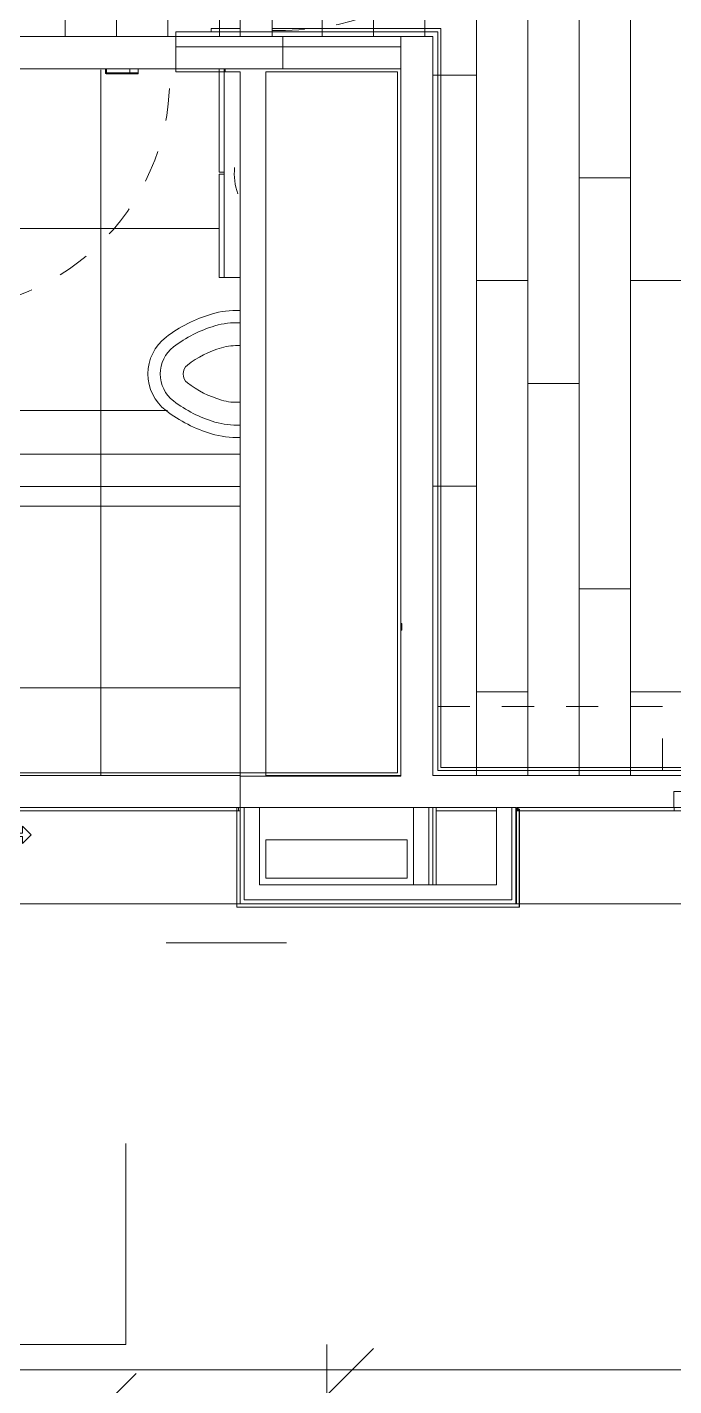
# Model space of a CAD drawing. Header units: metres. Extents: x 3856 to 4207, y -1118 to -691.
# Drawn here: x 3969.694 to 3971.707, y -982.627 to -978.398 of the extents above; entities that cross this region are included whole.
import ezdxf

# ---------------------------------------------------------------- set-up
doc = ezdxf.new("R2010")
doc.units = ezdxf.units.M
doc.linetypes.add('Dash', pattern=[0.00635, 0.003175, -0.003175])
doc.linetypes.add('Derribado', pattern=[0.0048, 0.0032, -0.0016])
for name, color, linetype, lineweight in [('Casework', 7, 'Continuous', 9), ('Ceilings', 7, 'Continuous', 9), ('Common Edges', 7, 'Continuous', 9), ('Detail Items', 7, 'Continuous', 9), ('Doors', 7, 'Continuous', 9), ('Floors', 7, 'Continuous', 9), ('Frame_Mullion', 7, 'Continuous', 9), ('Linea de proyección', 7, 'Derribado', 9), ('Plumbing Fixtures', 7, 'Continuous', 9), ('Surface Pattern', 7, 'Continuous', 9), ('Walls', 7, 'Continuous', 9)]:
    doc.layers.add(name, color=color, linetype=linetype, lineweight=lineweight)
doc.layers.add('Cour_Roja_Punteada_1', color=1, linetype='Dash', lineweight=9, true_color=0xff0000)
doc.layers.add('ROA-E00-URB-A101-MASTER_PLAN cambio estaciomientos_dwg', color=7, linetype='Continuous', lineweight=9, true_color=0x767676)
pattern_1 = [(45, (0, 0), (-1.76776695, 0), [0.9375, -3.75]), (45, (1.25, 1.25), (-1.76776695, 0), [0.9375, -3.75]), (45, (2.5, -0.375), (-1.76776695, 0), [0.3125, -2.5]), (90, (2.5, 0.625), (-0.625, 0.625), [0.625, -2.5]), (315, (2.5, 1.25), (0, 3.5355339), [0.625, -3.75]), (0, (1.25, 1.25), (2.5, 2.5), [0.375, -1.25]), (0, (-1.875, 2.5), (2.5, 2.5), [0.375, -2.5])]

# ---------------------------------------------------------------- blocks, each defined once
blk = doc.blocks.new('EDIFICIO TIPO A_rvt-2-IMPLANTACIÓN - KIT COMERCIAL')
at = {"layer": 'Surface Pattern', "true_color": 0xdcf1d6}
h = blk.add_hatch(dxfattribs=at)
h.set_pattern_fill('FP_8', color=254, style=0, pattern_type=2)
h.set_pattern_definition(pattern_1)
h.paths.add_polyline_path([(3965.2814, -994.1273), (3965.3568, -994.1273), (3965.3568, -993.5273), (3965.2068, -993.5273), (3965.2068, -991.1273), (3965.3568, -991.1273), (3965.3568, -984.1273), (3973.5576, -984.1273), (3973.5576, -983.9773), (3974.3068, -983.9773), (3974.3068, -982.6773), (3974.4068, -982.6773), (3974.4068, -983.9773), (3975.1576, -983.9773), (3975.1576, -984.1273), (3983.3568, -984.1273), (3983.3568, -991.1273), (3983.5068, -991.1273), (3983.5068, -993.5273), (3983.3568, -993.5273), (3983.3568, -994.0273), (3985.3068, -994.0273), (3985.3068, -982.5773), (3963.3068, -982.5773), (3963.3068, -994.1273)])
at = {"layer": 'Floors'}
blk.add_line((3974.3068, -982.5773), (3963.3068, -982.5773), dxfattribs=at)
blk = doc.blocks.new('Toilet-Pressure_Lite_1_0-Kohler-Highline-3519-TR - SANITARIO ACUACER PLUS REDONDO BLANCO REF_ 320381001 CORONA O SIMILAR-V177-IMPLANTACIÓN - KIT COMERCIAL')
at = {"layer": 'Plumbing Fixtures', "color": 254, "true_color": 0xd4d4d4}
for centre, radius, start, end in [((0.0777, -0.5107), 0.2754, 177.7692, 196.5247), ((0.0777, -0.5107), 0.2373, 177.411, 196.5247), ((0.0777, -0.5107), 0.1661, 176.3005, 196.5247), ((-0.0777, -0.5107), 0.1661, 343.4753, 3.6995), ((-0.0777, -0.5107), 0.2373, 343.4753, 2.589), ((-0.0777, -0.5107), 0.2754, 343.4753, 2.2308), ((0.232, -0.4649), 0.4363, 196.5247, 217.4753), ((0.232, -0.4649), 0.3982, 196.5247, 217.4753), ((0.232, -0.4649), 0.327, 196.5247, 217.4753), ((-0.232, -0.4649), 0.327, 322.5247, 343.4753), ((-0.232, -0.4649), 0.3982, 322.5247, 343.4753), ((-0.232, -0.4649), 0.4363, 322.5247, 343.4753), ((0, -0.6428), 0.0347, 217.4753, 322.5247), ((0, -0.6428), 0.1059, 217.4753, 322.5247), ((0, -0.6428), 0.144, 217.4753, 322.5247)]:
    blk.add_arc(centre, radius, start, end, dxfattribs=at)
blk = doc.blocks.new('COUR-PUERTA-SIMPLE - P-04 90 cm x 2_10 cm-V186-IMPLANTACIÓN - KIT COMERCIAL')
at = {"layer": 'Detail Items'}
for p, q in [((0.39, -0.9), (0.39, -0.05)), ((0.39, -0.05), (0.39, -0.9)), ((0.43, -0.05), (0.43, -0.9)), ((0.43, -0.9), (0.43, -0.05)), ((0.43, -0.9), (0.39, -0.9)), ((0.39, -0.9), (0.43, -0.9))]:
    blk.add_line(p, q, dxfattribs=at)
at = {"layer": 'Doors'}
for p, q in [((-0.3327, -0.05), (-0.3327, -0.0622)), ((-0.3327, -0.0622), (-0.3327, -0.0654)), ((-0.32, -0.0622), (-0.3327, -0.0622)), ((-0.3327, -0.0622), (-0.3073, -0.0622)), ((-0.3327, -0.0622), (-0.3073, -0.0622)), ((-0.3327, -0.0654), (-0.32, -0.0654)), ((-0.32, -0.0622), (-0.2342, -0.0622)), ((-0.2342, -0.0622), (-0.32, -0.0622)), ((-0.32, -0.0654), (-0.32, -0.0622)), ((-0.32, -0.0622), (-0.32, -0.0654)), ((-0.32, -0.0654), (-0.2342, -0.0654)), ((-0.2342, -0.0654), (-0.32, -0.0654)), ((-0.3073, -0.0622), (-0.3073, -0.05)), ((-0.2342, -0.0622), (-0.2342, -0.05)), ((-0.2342, -0.05), (-0.2342, -0.0622)), ((-0.2311, -0.05), (-0.2311, -0.0623)), ((-0.2311, -0.0623), (-0.2311, -0.05))]:
    blk.add_line(p, q, dxfattribs=at)
at = {"layer": 'Doors', "flags": 128}
for points in [[(-0.2342, -0.0654), (-0.2335, -0.0653), (-0.2329, -0.0651), (-0.2323, -0.0647), (-0.2318, -0.0642), (-0.2314, -0.0636), (-0.2312, -0.063), (-0.2311, -0.0623)], [(-0.2311, -0.0623), (-0.2312, -0.063), (-0.2314, -0.0636), (-0.2318, -0.0642), (-0.2323, -0.0647), (-0.2329, -0.0651), (-0.2335, -0.0653), (-0.2342, -0.0654)]]:
    blk.add_lwpolyline(points, dxfattribs=at)
at = {"layer": 'Linea de proyección'}
blk.add_arc((0.39, -0.0791), 0.8209, 177.9834, 270, dxfattribs=at)
blk = doc.blocks.new('COUR-PUERTA-SIMPLE - P-05 _ 80 cm x 210 cm-V189-IMPLANTACIÓN - KIT COMERCIAL')
at = {"layer": 'Detail Items'}
for p, q in [((0.38, 0.8), (0.34, 0.8)), ((0.34, 0.8), (0.34, 0.05)), ((0.34, 0.8), (0.38, 0.8)), ((0.34, 0.05), (0.34, 0.8)), ((0.38, 0.05), (0.38, 0.8)), ((0.38, 0.8), (0.38, 0.05))]:
    blk.add_line(p, q, dxfattribs=at)
at = {"layer": 'Doors'}
for p, q in [((-0.2827, 0.0654), (-0.2827, 0.0622)), ((-0.27, 0.0654), (-0.2827, 0.0654)), ((-0.2827, 0.0622), (-0.27, 0.0622)), ((-0.2827, 0.0622), (-0.2827, 0.05)), ((-0.2573, 0.0622), (-0.2827, 0.0622)), ((-0.2573, 0.0622), (-0.2827, 0.0622)), ((-0.27, 0.0654), (-0.1842, 0.0654)), ((-0.1842, 0.0654), (-0.27, 0.0654)), ((-0.27, 0.0654), (-0.27, 0.0622)), ((-0.27, 0.0622), (-0.27, 0.0654)), ((-0.27, 0.0622), (-0.1842, 0.0622)), ((-0.1842, 0.0622), (-0.27, 0.0622)), ((-0.2573, 0.05), (-0.2573, 0.0622)), ((-0.1842, 0.0622), (-0.1842, 0.05)), ((-0.1842, 0.05), (-0.1842, 0.0622)), ((-0.1811, 0.05), (-0.1811, 0.0623)), ((-0.1811, 0.0623), (-0.1811, 0.05)), ((0.4, 0.05), (0.4, -0.05))]:
    blk.add_line(p, q, dxfattribs=at)
at = {"layer": 'Doors', "flags": 128}
for points in [[(-0.1842, 0.0654), (-0.1835, 0.0653), (-0.1829, 0.0651), (-0.1823, 0.0647), (-0.1818, 0.0642), (-0.1814, 0.0636), (-0.1812, 0.063), (-0.1811, 0.0623)], [(-0.1811, 0.0623), (-0.1812, 0.063), (-0.1814, 0.0636), (-0.1818, 0.0642), (-0.1823, 0.0647), (-0.1829, 0.0651), (-0.1835, 0.0653), (-0.1842, 0.0654)]]:
    blk.add_lwpolyline(points, dxfattribs=at)
at = {"layer": 'Linea de proyección'}
blk.add_arc((0.34, 0.0789), 0.7211, 90, 182.2872, dxfattribs=at)
blk = doc.blocks.new('Puerta Ventana 2 cuerpos - Puerta Ventana 180 x 210cm-V194-IMPLANTACIÓN - KIT COMERCIAL')
at = {"layer": 'Detail Items'}
for p, q in [((-0.5625, -0.1925), (-0.3419, -0.1925)), ((-0.5625, -0.2075), (-0.5625, -0.1925)), ((-0.3419, -0.2075), (-0.5625, -0.2075)), ((-0.3419, -0.1705), (-0.3419, -0.1925)), ((-0.3124, -0.2), (-0.3419, -0.1705)), ((-0.3124, -0.2), (-0.3419, -0.2295)), ((-0.3419, -0.2295), (-0.3419, -0.2075))]:
    blk.add_line(p, q, dxfattribs=at)
at = {"layer": 'Doors'}
for p, q in [((-0.9, 0.05), (0.9, 0.05)), ((-0.7127, 0.0514), (-0.7127, 0)), ((-0.6944, 0), (-0.6944, 0.0514)), ((-0.025, 0.05), (0.9, 0.05)), ((-0.025, 0), (-0.025, 0.05)), ((0.9, 0.05), (0.9, 0)), ((-0.9, 0), (0.025, 0)), ((-0.9, -0.05), (-0.9, 0)), ((0.9, 0), (-0.025, 0)), ((0.025, 0), (0.025, -0.05)), ((-0.9, -0.05), (0.9, -0.05)), ((0.025, -0.05), (-0.9, -0.05)), ((-0.7127, -0.05), (-0.7127, -0.1008)), ((-0.6944, -0.1008), (-0.6944, -0.05))]:
    blk.add_line(p, q, dxfattribs=at)
for centre, start, end in [((-0.7035, 0.0555), 0, 180), ((-0.7035, 0.0555), 0, 180), ((-0.7035, 0.0555), 180, 360), ((-0.7035, 0.0555), 180, 0), ((-0.7035, -0.1049), 0, 180), ((-0.7035, -0.1049), 0, 180), ((-0.7035, -0.1049), 180, 360), ((-0.7035, -0.1049), 180, 0)]:
    blk.add_arc(centre, 0.01, start, end, dxfattribs=at)
for points in [[(-0.7127, 0.0514), (-0.7126, 0.0513), (-0.7125, 0.051), (-0.7123, 0.0507), (-0.7122, 0.0504), (-0.7121, 0.0503), (-0.712, 0.0501), (-0.7118, 0.0498), (-0.7115, 0.0494), (-0.7111, 0.0489), (-0.7106, 0.0484), (-0.7101, 0.0479), (-0.7096, 0.0475), (-0.709, 0.0471), (-0.7083, 0.0467), (-0.7076, 0.0463), (-0.7069, 0.046), (-0.7061, 0.0458), (-0.705, 0.0455), (-0.7038, 0.0454), (-0.7027, 0.0455), (-0.7015, 0.0456), (-0.7004, 0.0459), (-0.6994, 0.0463), (-0.6988, 0.0466), (-0.6984, 0.0469), (-0.698, 0.0471), (-0.6975, 0.0475), (-0.6969, 0.0479), (-0.6965, 0.0484), (-0.696, 0.0489), (-0.6956, 0.0494), (-0.6953, 0.0498), (-0.6951, 0.0501), (-0.695, 0.0503), (-0.6949, 0.0504), (-0.6948, 0.0507), (-0.6946, 0.051), (-0.6945, 0.0513), (-0.6944, 0.0514)], [(-0.6944, 0.0514), (-0.6945, 0.0513), (-0.6946, 0.051), (-0.6948, 0.0507), (-0.6949, 0.0504), (-0.695, 0.0503), (-0.6951, 0.0501), (-0.6953, 0.0498), (-0.6956, 0.0494), (-0.696, 0.0489), (-0.6965, 0.0484), (-0.6969, 0.0479), (-0.6975, 0.0475), (-0.6981, 0.0471), (-0.6987, 0.0467), (-0.6994, 0.0463), (-0.7002, 0.046), (-0.701, 0.0458), (-0.7021, 0.0455), (-0.7032, 0.0454), (-0.7044, 0.0455), (-0.7056, 0.0456), (-0.7066, 0.0459), (-0.7076, 0.0463), (-0.7082, 0.0466), (-0.7087, 0.0469), (-0.7091, 0.0471), (-0.7096, 0.0475), (-0.7101, 0.0479), (-0.7106, 0.0484), (-0.7111, 0.0489), (-0.7115, 0.0494), (-0.7118, 0.0498), (-0.712, 0.0501), (-0.7121, 0.0503), (-0.7122, 0.0504), (-0.7123, 0.0507), (-0.7125, 0.051), (-0.7126, 0.0513), (-0.7127, 0.0514)], [(-0.6944, -0.1008), (-0.6945, -0.1007), (-0.6946, -0.1005), (-0.6948, -0.1001), (-0.6949, -0.0999), (-0.695, -0.0997), (-0.6951, -0.0995), (-0.6953, -0.0992), (-0.6956, -0.0988), (-0.696, -0.0983), (-0.6965, -0.0979), (-0.6969, -0.0974), (-0.6975, -0.097), (-0.6981, -0.0965), (-0.6987, -0.0962), (-0.6994, -0.0958), (-0.7002, -0.0955), (-0.701, -0.0952), (-0.7021, -0.095), (-0.7032, -0.0949), (-0.7044, -0.095), (-0.7056, -0.0951), (-0.7066, -0.0954), (-0.7076, -0.0958), (-0.7082, -0.0961), (-0.7087, -0.0963), (-0.7091, -0.0966), (-0.7096, -0.097), (-0.7101, -0.0974), (-0.7106, -0.0979), (-0.7111, -0.0983), (-0.7115, -0.0988), (-0.7118, -0.0992), (-0.712, -0.0995), (-0.7121, -0.0997), (-0.7122, -0.0999), (-0.7123, -0.1001), (-0.7125, -0.1005), (-0.7126, -0.1007), (-0.7127, -0.1008)], [(-0.7127, -0.1008), (-0.7126, -0.1007), (-0.7125, -0.1005), (-0.7123, -0.1001), (-0.7122, -0.0999), (-0.7121, -0.0997), (-0.712, -0.0995), (-0.7118, -0.0992), (-0.7115, -0.0988), (-0.7111, -0.0983), (-0.7106, -0.0979), (-0.7101, -0.0974), (-0.7096, -0.097), (-0.709, -0.0965), (-0.7083, -0.0962), (-0.7076, -0.0958), (-0.7069, -0.0955), (-0.7061, -0.0952), (-0.705, -0.095), (-0.7038, -0.0949), (-0.7027, -0.095), (-0.7015, -0.0951), (-0.7004, -0.0954), (-0.6994, -0.0958), (-0.6988, -0.0961), (-0.6984, -0.0963), (-0.698, -0.0966), (-0.6975, -0.097), (-0.6969, -0.0974), (-0.6965, -0.0979), (-0.696, -0.0983), (-0.6956, -0.0988), (-0.6953, -0.0992), (-0.6951, -0.0995), (-0.695, -0.0997), (-0.6949, -0.0999), (-0.6948, -0.1001), (-0.6946, -0.1005), (-0.6945, -0.1007), (-0.6944, -0.1008)]]:
    blk.add_open_spline(points, degree=3, knots=[0, 0, 0, 0, 0.055556, 0.083333, 0.097222, 0.111111, 0.125, 0.138889, 0.166667, 0.194444, 0.222222, 0.25, 0.277778, 0.305556, 0.333333, 0.361111, 0.388889, 0.416667, 0.444444, 0.5, 0.527778, 0.555556, 0.611111, 0.638889, 0.666667, 0.680556, 0.694444, 0.722222, 0.75, 0.777778, 0.805556, 0.833333, 0.861111, 0.875, 0.888889, 0.902778, 0.916667, 0.944444, 1, 1, 1, 1], dxfattribs=at)
blk = doc.blocks.new('Lavm_Vessel_ManantialDuo_34_5x34_5x13_5_Corona - Lavm_Vessel_ManantialDuo_34_5x34_5x13_5_Corona-10601154-IMPLANTACIÓN - KIT COMERCIAL')
at = {"layer": 'Detail Items', "color": 253, "true_color": 0xaaaaaa}
blk.add_arc((0, 0), 0.193, 84.6951, 109.3391, dxfattribs=at)
blk = doc.blocks.new('PM4045551-Ducha-monocontrol-Palma-Pro - Ducha monocontrol Palma Pro-10363258-IMPLANTACIÓN - KIT COMERCIAL')
at = {"layer": 'Plumbing Fixtures', "color": 253, "true_color": 0xaaaaaa}
for p, q in [((0.1147, 0.0086), (0.1147, 0.0055)), ((0.1147, 0.0086), (0.125, 0.0086)), ((0.125, 0.0055), (0.1147, 0.0055)), ((0.125, 0.0086), (0.1353, 0.0086)), ((0.1353, 0.0055), (0.125, 0.0055)), ((0.1353, 0.0055), (0.1353, 0.0086))]:
    blk.add_line(p, q, dxfattribs=at)
at = {"layer": 'Plumbing Fixtures', "color": 253, "true_color": 0xaaaaaa, "flags": 128}
for points in [[(0.1139, 0.0051), (0.1139, 0.0051), (0.1139, 0.0051), (0.1139, 0.0052), (0.114, 0.0052), (0.114, 0.0052), (0.114, 0.0052), (0.1141, 0.0053), (0.1141, 0.0053), (0.1141, 0.0053), (0.1142, 0.0053), (0.1142, 0.0054), (0.1142, 0.0054), (0.1143, 0.0054), (0.1143, 0.0054), (0.1143, 0.0054), (0.1144, 0.0054), (0.1144, 0.0055), (0.1144, 0.0055), (0.1145, 0.0055), (0.1145, 0.0055), (0.1146, 0.0055), (0.1146, 0.0055), (0.1146, 0.0055), (0.1147, 0.0055)], [(0.1147, 0.0055), (0.1147, 0.0055), (0.1148, 0.0055), (0.1148, 0.0055), (0.1149, 0.0055), (0.115, 0.0055), (0.1151, 0.0055), (0.1152, 0.0055), (0.1154, 0.0055), (0.1155, 0.0055), (0.1157, 0.0055), (0.1159, 0.0055), (0.1161, 0.0055), (0.1163, 0.0055), (0.1165, 0.0055), (0.1167, 0.0055), (0.117, 0.0055), (0.1173, 0.0055), (0.1175, 0.0055), (0.1178, 0.0055), (0.1181, 0.0055), (0.1184, 0.0055), (0.1188, 0.0055), (0.1191, 0.0055), (0.1194, 0.0055), (0.1198, 0.0055), (0.1201, 0.0055), (0.1205, 0.0055), (0.1209, 0.0055), (0.1213, 0.0055), (0.1217, 0.0055), (0.122, 0.0055), (0.1224, 0.0055), (0.1228, 0.0055), (0.1232, 0.0055), (0.1237, 0.0055), (0.1241, 0.0055), (0.1245, 0.0055), (0.1249, 0.0055), (0.125, 0.0055)], [(0.125, 0.0055), (0.1246, 0.0055), (0.1242, 0.0055), (0.1238, 0.0055), (0.1234, 0.0055), (0.123, 0.0055), (0.1226, 0.0055), (0.1222, 0.0055), (0.1218, 0.0055), (0.1214, 0.0055), (0.121, 0.0055), (0.1206, 0.0055), (0.1202, 0.0055), (0.1199, 0.0055), (0.1195, 0.0055), (0.1192, 0.0055), (0.1188, 0.0055), (0.1185, 0.0055), (0.1182, 0.0055), (0.1179, 0.0055), (0.1176, 0.0055), (0.1173, 0.0055), (0.1171, 0.0055), (0.1168, 0.0055), (0.1166, 0.0055), (0.1163, 0.0055), (0.1161, 0.0055), (0.1159, 0.0055), (0.1157, 0.0055), (0.1156, 0.0055), (0.1154, 0.0055), (0.1153, 0.0055), (0.1151, 0.0055), (0.115, 0.0055), (0.1149, 0.0055), (0.1148, 0.0055), (0.1148, 0.0055), (0.1147, 0.0055), (0.1147, 0.0055)], [(0.1353, 0.0055), (0.1353, 0.0055), (0.1352, 0.0055), (0.1352, 0.0055), (0.1351, 0.0055), (0.135, 0.0055), (0.1349, 0.0055), (0.1348, 0.0055), (0.1346, 0.0055), (0.1345, 0.0055), (0.1343, 0.0055), (0.1341, 0.0055), (0.1339, 0.0055), (0.1337, 0.0055), (0.1335, 0.0055), (0.1333, 0.0055), (0.133, 0.0055), (0.1327, 0.0055), (0.1325, 0.0055), (0.1322, 0.0055), (0.1319, 0.0055), (0.1316, 0.0055), (0.1312, 0.0055), (0.1309, 0.0055), (0.1306, 0.0055), (0.1302, 0.0055), (0.1299, 0.0055), (0.1295, 0.0055), (0.1291, 0.0055), (0.1287, 0.0055), (0.1283, 0.0055), (0.128, 0.0055), (0.1276, 0.0055), (0.1272, 0.0055), (0.1268, 0.0055), (0.1263, 0.0055), (0.1259, 0.0055), (0.1255, 0.0055), (0.1251, 0.0055), (0.125, 0.0055)], [(0.125, 0.0055), (0.1254, 0.0055), (0.1258, 0.0055), (0.1262, 0.0055), (0.1266, 0.0055), (0.127, 0.0055), (0.1274, 0.0055), (0.1278, 0.0055), (0.1282, 0.0055), (0.1286, 0.0055), (0.129, 0.0055), (0.1294, 0.0055), (0.1298, 0.0055), (0.1301, 0.0055), (0.1305, 0.0055), (0.1308, 0.0055), (0.1312, 0.0055), (0.1315, 0.0055), (0.1318, 0.0055), (0.1321, 0.0055), (0.1324, 0.0055), (0.1327, 0.0055), (0.1329, 0.0055), (0.1332, 0.0055), (0.1334, 0.0055), (0.1337, 0.0055), (0.1339, 0.0055), (0.1341, 0.0055), (0.1343, 0.0055), (0.1344, 0.0055), (0.1346, 0.0055), (0.1347, 0.0055), (0.1349, 0.0055), (0.135, 0.0055), (0.1351, 0.0055), (0.1352, 0.0055), (0.1352, 0.0055), (0.1353, 0.0055), (0.1353, 0.0055)], [(0.1353, 0.0055), (0.1353, 0.0055), (0.1354, 0.0055), (0.1354, 0.0055), (0.1355, 0.0055), (0.1355, 0.0055), (0.1355, 0.0055), (0.1356, 0.0055), (0.1356, 0.0054), (0.1357, 0.0054), (0.1357, 0.0054), (0.1357, 0.0054), (0.1358, 0.0054), (0.1358, 0.0054), (0.1358, 0.0053), (0.1359, 0.0053), (0.1359, 0.0053), (0.1359, 0.0053), (0.136, 0.0053), (0.136, 0.0052), (0.136, 0.0052), (0.136, 0.0052), (0.1361, 0.0051), (0.1361, 0.0051), (0.1361, 0.0051), (0.1361, 0.005)]]:
    blk.add_lwpolyline(points, dxfattribs=at)
blk = doc.blocks.new('EDIFICIO TIPO A_rvt-5-IMPLANTACIÓN - KIT COMERCIAL')
at = {"layer": 'Surface Pattern', "true_color": 0x808080}
h = blk.add_hatch(dxfattribs=at)
h.set_pattern_fill('FP_103', color=8, style=0, pattern_type=2)
h.set_pattern_definition([(90, (1929.012, -2999.667), (-0.16, 1e-17), []), (180, (1929.012, -2999.667), (-0.32, -0.32), [0.16, -1.12]), (180, (1928.852, -2999.027), (-0.32, -0.32), [0.16, -1.12])])
h.paths.add_polyline_path([(3968.6568, -980.7273), (3968.6568, -978.5398), (3968.6318, -978.5398), (3968.6318, -978.5248), (3968.6568, -978.5248), (3968.6568, -978.4273), (3969.2568, -978.4273), (3969.2568, -977.6373), (3968.5068, -977.6373), (3968.5068, -977.5973), (3969.2568, -977.5973), (3969.2568, -977.5273), (3965.7568, -977.5273), (3965.7568, -980.7273), (3967.9483, -980.7273)])
h.paths.add_polyline_path([(3970.9568, -980.7273), (3974.3068, -980.7273), (3974.3068, -977.5273), (3970.4568, -977.5273), (3970.4568, -977.5473), (3971.3068, -977.5473), (3971.3068, -977.5873), (3970.4568, -977.5873), (3970.4568, -978.4273), (3970.9568, -978.4273), (3970.9568, -980.1304)])
h.paths.add_polyline_path([(3974.0626, -980.5597), (3973.7862, -980.5597), (3973.7862, -980.1597), (3974.1862, -980.1597), (3974.1862, -980.5597)])
h.paths.add_polyline_path([(3974.1862, -980.0597), (3972.2862, -980.0597), (3972.2862, -978.4597), (3974.1862, -978.4597)])
h.paths.add_polyline_path([(3969.3668, -978.4273), (3970.3568, -978.4273), (3970.3568, -974.6273), (3970.4568, -974.6273), (3970.4568, -974.9273), (3971.7318, -974.9273), (3971.7318, -973.6873), (3970.7818, -973.6873), (3970.7818, -973.6473), (3971.7318, -973.6423), (3971.7318, -973.6273), (3969.2568, -973.6273), (3969.2568, -973.5123), (3969.1218, -973.5123), (3969.1218, -971.7123), (3969.2568, -971.7123), (3969.2484, -969.2273), (3965.7568, -969.2273), (3965.7568, -977.4273), (3969.2568, -977.4273), (3969.2568, -976.2273), (3969.3568, -976.2273), (3969.3568, -978.4273)])
h.paths.add_polyline_path([(3973.7862, -978.3597), (3973.7862, -977.9597), (3974.1862, -977.9597), (3974.1862, -978.3597)])
h.paths.add_polyline_path([(3972.1576, -977.4273), (3972.1576, -975.0273), (3971.0568, -975.0273), (3971.0568, -975.1253), (3972.1568, -975.1253), (3972.1568, -975.1403), (3971.0568, -975.1403), (3971.0568, -977.4273), (3971.9487, -977.4273)])
h.paths.add_polyline_path([(3966.4068, -973.9273), (3966.4068, -973.2273), (3968.0068, -973.2273), (3968.0068, -973.9273), (3967.9483, -973.9273)])
h.paths.add_polyline_path([(3966.6434, -971.6181), (3965.8434, -971.6181), (3965.8434, -969.3034), (3967.3434, -969.3034), (3967.3434, -970.1034), (3966.6434, -970.1034), (3966.6434, -970.3419)])
h.paths.add_polyline_path([(3967.3434, -971.1273), (3967.2881, -971.1273), (3967.2881, -970.6273), (3967.8881, -970.6273), (3967.8881, -971.1273)])
at = {"layer": 'Surface Pattern', "true_color": 0xdcf1d6}
h = blk.add_hatch(dxfattribs=at)
h.set_pattern_fill('FP_101', color=254, style=0, pattern_type=2)
h.set_pattern_definition(pattern_1)
h.paths.add_polyline_path([(3964.6003, -982.5773), (3974.3068, -982.5773), (3974.3068, -981.2773), (3973.5559, -981.2773), (3973.5559, -981.1273), (3965.3568, -981.1273), (3965.3551, -974.1273), (3965.2068, -974.1273), (3965.2068, -971.7273), (3965.3568, -971.7273), (3965.3568, -971.2273), (3963.3068, -971.2273), (3963.3068, -982.5773), (3963.439, -982.5773)])
h.paths.add_polyline_path([(3974.4068, -982.5773), (3985.3068, -982.5773), (3985.3068, -971.2273), (3985.4068, -971.2273), (3985.4068, -971.1273), (3983.3568, -971.1273), (3983.3568, -971.7273), (3983.5068, -971.7273), (3983.5068, -974.1273), (3983.3568, -974.1273), (3983.3568, -981.1273), (3975.1559, -981.1273), (3975.1559, -981.2773), (3974.4068, -981.2773), (3974.4068, -981.8192)])
at = {"layer": 'Surface Pattern', "true_color": 0x808080}
h = blk.add_hatch(dxfattribs=at)
h.set_pattern_fill('FP_105', color=8, style=0, pattern_type=2)
h.set_pattern_definition([(90, (3968.791, -3009.833), (-0.566, 3e-17), []), (180, (3968.791, -3009.833), (-7e-17, -0.566), [])])
h.paths.add_polyline_path([(3969.4168, -979.7273), (3970.3568, -979.7273), (3970.3468, -979.6738), (3970.2677, -979.6637), (3970.1704, -979.6214), (3970.1027, -979.5688), (3970.0737, -979.5101), (3970.0848, -979.4136), (3970.1264, -979.363), (3970.2178, -979.3092), (3970.3196, -979.2809), (3970.3568, -979.2809), (3970.3468, -979.1773), (3970.2918, -979.1773), (3970.2918, -978.8558), (3970.2918, -978.8488), (3970.2918, -978.5272), (3970.8568, -978.5273), (3970.8568, -978.4273), (3970.1568, -978.4273), (3970.1568, -978.5273), (3969.4168, -978.5373), (3969.4168, -979.2773), (3969.3768, -979.2773), (3969.3668, -978.5273), (3969.3568, -978.5373), (3969.3568, -979.7273), (3969.3768, -979.7273)])
h = blk.add_hatch(dxfattribs=at)
h.set_pattern_fill('FP_115', color=8, style=0, pattern_type=2)
h.set_pattern_definition([(0, (3969.923, -3007.867), (0, 0.566), []), (90, (3969.923, -3007.867), (-0.566, 3e-17), [])])
h.paths.add_polyline_path([(3969.3718, -980.7273), (3970.3568, -980.7273), (3970.3568, -979.8273), (3969.3568, -979.8273), (3969.3568, -980.7273)])
at = {"layer": 'Casework'}
for p, q in [((3970.3068, -978.5272), (3970.2918, -978.5272)), ((3970.2918, -978.5272), (3970.2918, -978.8488)), ((3970.3568, -978.5273), (3970.3068, -978.5273)), ((3970.3068, -978.5273), (3970.3068, -979.1773)), ((3970.2918, -978.8488), (3970.3068, -978.8488)), ((3970.2918, -978.8558), (3970.2918, -979.1774)), ((3970.3068, -978.8558), (3970.2918, -978.8558)), ((3970.2918, -979.1774), (3970.3068, -979.1774)), ((3970.3068, -979.1773), (3970.3568, -979.1773))]:
    blk.add_line(p, q, dxfattribs=at)
at = {"layer": 'Ceilings'}
for p, q in [((3970.8568, -978.5273), (3970.3568, -978.5273)), ((3970.8568, -980.7273), (3970.8568, -978.5273)), ((3970.4368, -980.7273), (3970.8568, -980.7273))]:
    blk.add_line(p, q, dxfattribs=at)
at = {"layer": 'Common Edges'}
for p, q in [((3970.3693, -980.8273), (3970.3693, -981.1148)), ((3971.2026, -980.8273), (3971.2026, -981.1148)), ((3970.4168, -981.1148), (3970.3693, -981.1148)), ((3970.4168, -981.1148), (3971.1551, -981.1148)), ((3971.2026, -981.1148), (3971.1551, -981.1148))]:
    blk.add_line(p, q, dxfattribs=at)
at = {"layer": 'Cour_Roja_Punteada_1'}
for p, q in [((3970.9718, -980.5123), (3970.9718, -980.7123)), ((3971.6718, -980.5123), (3970.9718, -980.5123)), ((3971.6718, -980.7123), (3971.6718, -980.5123)), ((3970.9718, -980.7123), (3971.6718, -980.7123))]:
    blk.add_line(p, q, dxfattribs=at)
at = {"layer": 'Floors'}
for p, q in [((3970.1568, -978.4273), (3970.3568, -978.4273)), ((3970.3568, -978.4273), (3970.1568, -978.4273)), ((3970.4568, -978.4273), (3970.9568, -978.4273)), ((3970.8568, -978.4273), (3970.4568, -978.4273)), ((3970.8568, -978.5273), (3970.8568, -978.4273)), ((3970.9568, -978.4273), (3970.9568, -980.7273)), ((3969.3568, -979.7273), (3970.3568, -979.7273)), ((3970.3568, -979.8273), (3969.3568, -979.8273)), ((3970.9568, -980.7273), (3972.5818, -980.7273)), ((3970.3568, -981.1273), (3967.0551, -981.1273)), ((3973.5559, -981.1273), (3971.2168, -981.1273))]:
    blk.add_line(p, q, dxfattribs=at)
at = {"layer": 'Walls'}
for p, q in [((3970.3568, -978.4273), (3970.3568, -977.5273)), ((3970.4568, -977.5273), (3970.4568, -978.4273)), ((3970.3568, -978.4123), (3970.1568, -978.4123)), ((3970.1568, -978.4123), (3970.9568, -978.4123)), ((3970.1568, -978.4273), (3970.1568, -978.4123)), ((3970.1568, -978.4273), (3970.1568, -978.4123)), ((3970.3568, -978.4023), (3970.2668, -978.4023)), ((3970.2668, -978.4023), (3970.3568, -978.4023)), ((3970.2668, -978.4123), (3970.2668, -978.4023)), ((3970.2668, -978.4123), (3970.2668, -978.4023)), ((3970.3568, -978.4123), (3970.2668, -978.4123)), ((3970.2668, -978.4123), (3970.3568, -978.4123)), ((3970.9818, -978.4023), (3970.4568, -978.4023)), ((3970.4568, -978.4023), (3970.9818, -978.4023)), ((3970.9718, -978.4123), (3970.4568, -978.4123)), ((3970.4568, -978.4123), (3970.9718, -978.4123)), ((3970.9568, -978.4123), (3970.4568, -978.4123)), ((3970.9568, -978.4123), (3970.9718, -978.4123)), ((3970.9718, -978.4123), (3970.9568, -978.4123)), ((3970.9718, -980.7123), (3970.9718, -978.4123)), ((3970.9718, -978.4123), (3970.9718, -980.7123)), ((3970.9718, -980.7123), (3970.9718, -978.4123)), ((3970.9718, -978.4123), (3970.9718, -980.7123)), ((3970.9818, -978.4023), (3970.9818, -978.4123)), ((3970.9818, -978.4123), (3970.9818, -978.4023)), ((3970.9818, -980.7023), (3970.9818, -978.4123)), ((3970.9818, -978.4123), (3970.9818, -980.7023)), ((3969.3668, -978.4273), (3970.1568, -978.4273)), ((3970.1568, -978.4273), (3970.1568, -978.5273)), ((3970.9568, -978.4273), (3970.1568, -978.4273)), ((3970.1568, -978.4273), (3970.3568, -978.4273)), ((3970.4568, -978.4273), (3970.3568, -978.4273)), ((3970.4568, -978.4273), (3970.9568, -978.4273)), ((3970.9568, -980.7273), (3970.9568, -978.4273)), ((3970.9568, -978.4273), (3970.9568, -980.7273)), ((3970.1568, -978.5273), (3969.3668, -978.5273)), ((3970.1568, -978.5273), (3970.8468, -978.5273)), ((3970.1568, -978.5373), (3970.1568, -978.5273)), ((3970.3568, -978.5373), (3970.1568, -978.5373)), ((3970.3568, -978.5273), (3970.31, -978.5273)), ((3970.31, -978.5273), (3970.3568, -978.5273)), ((3970.31, -978.5373), (3970.31, -978.5273)), ((3970.31, -978.5273), (3970.31, -978.5373)), ((3970.31, -978.5373), (3970.3568, -978.5373)), ((3970.3568, -978.5373), (3970.31, -978.5373)), ((3970.3568, -980.7273), (3970.3568, -978.5373)), ((3970.4368, -978.5373), (3970.4368, -980.7294)), ((3970.8468, -978.5373), (3970.4368, -978.5373)), ((3970.8568, -978.5273), (3970.8468, -978.5273)), ((3970.8468, -980.7194), (3970.8468, -978.5373)), ((3970.8568, -978.5273), (3970.8568, -980.7294)), ((3974.2818, -980.7023), (3970.9818, -980.7023)), ((3970.9818, -980.7023), (3974.2818, -980.7023)), ((3969.3668, -980.7194), (3970.8468, -980.7194)), ((3970.3568, -980.7194), (3969.3758, -980.7194)), ((3969.3758, -980.7194), (3970.3568, -980.7194)), ((3970.3568, -980.7294), (3970.4368, -980.7294)), ((3970.8468, -980.7294), (3970.3568, -980.7294)), ((3970.4368, -980.7294), (3970.8468, -980.7294)), ((3970.8568, -980.7294), (3970.8468, -980.7294)), ((3970.8468, -980.7294), (3970.8568, -980.7294)), ((3970.9718, -980.7273), (3970.9568, -980.7273)), ((3970.9568, -980.7273), (3970.9718, -980.7273)), ((3970.9818, -980.7123), (3970.9718, -980.7123)), ((3970.9718, -980.7123), (3970.9818, -980.7123)), ((3974.2918, -980.7123), (3970.9718, -980.7123)), ((3970.9718, -980.7123), (3974.2918, -980.7123)), ((3974.3068, -980.7273), (3970.9718, -980.7273)), ((3970.9718, -980.7273), (3972.5818, -980.7273)), ((3974.2918, -980.7123), (3970.9818, -980.7123)), ((3970.9818, -980.7123), (3974.2918, -980.7123)), ((3970.3468, -980.8273), (3970.3468, -980.8373)), ((3970.3468, -980.8273), (3970.3468, -980.8373)), ((3970.3468, -980.8273), (3970.3468, -980.8373)), ((3970.3468, -980.8273), (3970.3468, -980.8373)), ((3970.3468, -981.1273), (3970.3468, -980.8273)), ((3970.3468, -980.8273), (3970.3468, -981.1273)), ((3971.2168, -980.8273), (3971.2168, -981.0673)), ((3971.2168, -981.1273), (3971.2168, -980.8323)), ((3971.2168, -980.8323), (3971.2268, -980.8323)), ((3971.2268, -980.8323), (3971.2168, -980.8323)), ((3971.2218, -980.8273), (3971.7076, -980.8273)), ((3971.7068, -980.8273), (3971.2218, -980.8273)), ((3971.2218, -980.8273), (3971.2218, -980.8373)), ((3971.2218, -980.8373), (3971.2218, -980.8273)), ((3971.2268, -980.8323), (3971.2268, -981.1373)), ((3971.2268, -981.1373), (3971.2268, -980.8323)), ((3969.3568, -980.8373), (3970.3468, -980.8373)), ((3970.3468, -980.8373), (3969.3568, -980.8373)), ((3969.3568, -980.8373), (3970.3468, -980.8373)), ((3970.3468, -980.8373), (3969.3568, -980.8373)), ((3971.2218, -980.8373), (3971.7076, -980.8373)), ((3971.7076, -980.8373), (3971.2218, -980.8373)), ((3971.2168, -981.1273), (3971.2168, -981.0673)), ((3970.3468, -981.1373), (3970.3468, -981.1273)), ((3970.3468, -981.1273), (3970.3468, -981.1373)), ((3970.3693, -981.1273), (3970.3568, -981.1273)), ((3970.3568, -981.1273), (3970.3693, -981.1273)), ((3971.2168, -981.1273), (3971.2026, -981.1273)), ((3971.2026, -981.1273), (3971.2168, -981.1273)), ((3971.2168, -981.1373), (3970.3468, -981.1373)), ((3970.3468, -981.1373), (3971.2168, -981.1373)), ((3971.2268, -981.1373), (3971.2168, -981.1373)), ((3971.2168, -981.1373), (3971.2268, -981.1373))]:
    blk.add_line(p, q, dxfattribs=at)
at = {"layer": 'Walls', "lineweight": 18}
for p, q in [((3970.3568, -980.7273), (3969.3568, -980.7273)), ((3970.3568, -980.8273), (3970.3568, -980.7273)), ((3969.3568, -980.8273), (3970.3568, -980.8273)), ((3970.3518, -980.8273), (3969.3568, -980.8273)), ((3970.3568, -980.8273), (3970.3468, -980.8273)), ((3970.3468, -980.8273), (3970.3468, -981.1273)), ((3970.3518, -980.8373), (3970.3518, -980.8273)), ((3970.4168, -980.8273), (3970.3568, -980.8273)), ((3970.3568, -980.8273), (3970.3568, -981.1273)), ((3970.3568, -981.1273), (3970.3568, -980.8273)), ((3970.4168, -981.0673), (3970.4168, -980.8273)), ((3971.2151, -980.8273), (3971.1551, -980.8273)), ((3971.1551, -980.8273), (3971.1551, -981.0673)), ((3971.2151, -981.1273), (3971.2151, -980.8273)), ((3971.2151, -980.8323), (3971.2151, -981.1273)), ((3971.2251, -980.8323), (3971.2151, -980.8323)), ((3971.7059, -980.8273), (3971.2201, -980.8273)), ((3971.2201, -980.8273), (3971.2201, -980.8373)), ((3971.2251, -981.1373), (3971.2251, -980.8323)), ((3973.5051, -980.8273), (3971.7059, -980.8273)), ((3969.3568, -980.8373), (3970.3518, -980.8373)), ((3971.2201, -980.8373), (3971.7059, -980.8373)), ((3971.7059, -980.8373), (3973.5051, -980.8373)), ((3971.1551, -981.0673), (3970.4168, -981.0673)), ((3970.3468, -981.1273), (3970.3468, -981.1373)), ((3970.3568, -981.1273), (3970.3693, -981.1273)), ((3971.2151, -981.1273), (3970.3568, -981.1273)), ((3970.3693, -981.1273), (3970.4168, -981.1273)), ((3970.4168, -981.1273), (3971.1551, -981.1273)), ((3971.1551, -981.1273), (3971.2026, -981.1273)), ((3971.2026, -981.1273), (3971.2151, -981.1273)), ((3970.3468, -981.1373), (3971.2151, -981.1373)), ((3971.2151, -981.1373), (3971.2251, -981.1373))]:
    blk.add_line(p, q, dxfattribs=at)
at = {"layer": 'Doors', "lineweight": 9}
for name, p, rotation in [('COUR-PUERTA-SIMPLE - P-04 90 cm x 2_10 cm-V186-IMPLANTACIÓN - KIT COMERCIAL', (3970.4068, -977.9773), 89.99999999999902), ('COUR-PUERTA-SIMPLE - P-05 _ 80 cm x 210 cm-V189-IMPLANTACIÓN - KIT COMERCIAL', (3969.7568, -978.4773), 180), ('Puerta Ventana 2 cuerpos - Puerta Ventana 180 x 210cm-V194-IMPLANTACIÓN - KIT COMERCIAL', (3972.6068, -980.7773), 180)]:
    blk.add_blockref(name, p, dxfattribs=dict(at, rotation=rotation))
at = {"layer": 'Plumbing Fixtures', "lineweight": 9}
for name, p, rotation in [('Lavm_Vessel_ManantialDuo_34_5x34_5x13_5_Corona - Lavm_Vessel_ManantialDuo_34_5x34_5x13_5_Corona-10601154-IMPLANTACIÓN - KIT COMERCIAL', (3970.5318, -978.8523), 89.99999999999902), ('Toilet-Pressure_Lite_1_0-Kohler-Highline-3519-TR - SANITARIO ACUACER PLUS REDONDO BLANCO REF_ 320381001 CORONA O SIMILAR-V177-IMPLANTACIÓN - KIT COMERCIAL', (3970.8568, -979.4773), 270.0000000000789), ('PM4045551-Ducha-monocontrol-Palma-Pro - Ducha monocontrol Palma Pro-10363258-IMPLANTACIÓN - KIT COMERCIAL', (3970.8518, -980.1394), 269.999999999999)]:
    blk.add_blockref(name, p, dxfattribs=dict(at, rotation=rotation))
blk = doc.blocks.new('ROA-E00-URB-A101-MASTER_PLAN cambio estaciomientos_dwg_COUR-VENTANA-DESLIZANTE_DOS_CUERPOS - 1_00 x 0_50 cm-V171-Master Plan - Etapa 1-7986547-IMPLANTACIÓN - KIT COMERCIAL')
at = {"layer": 'Detail Items', "flags": 128}
blk.add_lwpolyline([(0.1769, 0.0526), (0.1499, 0.0796), (0.1769, 0.1066), (0.1769, 0.0846), (0.35, 0.0846), (0.35, 0.0746), (0.1769, 0.0746)], close=True, dxfattribs=at)
at = {"layer": 'Frame_Mullion'}
blk.add_line((-0.5, 0.005), (-0.4809, 0.005), dxfattribs=at)
at = {"layer": 'Frame_Mullion', "flags": 128}
blk.add_lwpolyline([(0.5, -0.005), (0.5, 0.005), (0.481, 0.005)], dxfattribs=at)
blk = doc.blocks.new('ROA-E00-URB-A101-MASTER_PLAN cambio estaciomientos_dwg_PM4045551-Ducha-monocontrol-Palma-Pro - Ducha monocontrol Palma Pro-V183-Master Plan - Etapa 1-7986568-IMPLANTACIÓN - KIT COMERCIAL')
at = {"layer": 'Plumbing Fixtures', "flags": 128}
for points in [[(0.1139, 0.0051), (0.1139, 0.0051), (0.1139, 0.0051), (0.1139, 0.0052), (0.114, 0.0052), (0.114, 0.0052), (0.114, 0.0052), (0.1141, 0.0053), (0.1141, 0.0053), (0.1141, 0.0053), (0.1142, 0.0053), (0.1142, 0.0054), (0.1142, 0.0054), (0.1143, 0.0054), (0.1143, 0.0054), (0.1143, 0.0054), (0.1144, 0.0054), (0.1144, 0.0055), (0.1144, 0.0055), (0.1145, 0.0055), (0.1145, 0.0055), (0.1146, 0.0055), (0.1146, 0.0055), (0.1146, 0.0055), (0.1147, 0.0055)], [(0.1361, 0.005), (0.1361, 0.0051), (0.1361, 0.0051), (0.1361, 0.0051), (0.136, 0.0052), (0.136, 0.0052), (0.136, 0.0052), (0.136, 0.0053), (0.1359, 0.0053), (0.1359, 0.0053), (0.1359, 0.0053), (0.1358, 0.0053), (0.1358, 0.0054), (0.1358, 0.0054), (0.1357, 0.0054), (0.1357, 0.0054), (0.1357, 0.0054), (0.1356, 0.0054), (0.1356, 0.0055), (0.1355, 0.0055), (0.1355, 0.0055), (0.1355, 0.0055), (0.1354, 0.0055), (0.1354, 0.0055), (0.1353, 0.0055), (0.1353, 0.0055), (0.1353, 0.0086), (0.125, 0.0086), (0.1147, 0.0086), (0.1147, 0.0055)], [(0.1353, 0.0055), (0.1353, 0.0055), (0.1352, 0.0055), (0.1352, 0.0055), (0.1351, 0.0055), (0.135, 0.0055), (0.1349, 0.0055), (0.1348, 0.0055), (0.1346, 0.0055), (0.1345, 0.0055), (0.1343, 0.0055), (0.1341, 0.0055), (0.1339, 0.0055), (0.1337, 0.0055), (0.1335, 0.0055), (0.1333, 0.0055), (0.133, 0.0055), (0.1327, 0.0055), (0.1325, 0.0055), (0.1322, 0.0055), (0.1319, 0.0055), (0.1316, 0.0055), (0.1312, 0.0055), (0.1309, 0.0055), (0.1306, 0.0055), (0.1302, 0.0055), (0.1299, 0.0055), (0.1295, 0.0055), (0.1291, 0.0055), (0.1287, 0.0055), (0.1283, 0.0055), (0.128, 0.0055), (0.1276, 0.0055), (0.1272, 0.0055), (0.1268, 0.0055), (0.1263, 0.0055), (0.1259, 0.0055), (0.1255, 0.0055), (0.1251, 0.0055), (0.125, 0.0055), (0.1246, 0.0055), (0.1242, 0.0055), (0.1238, 0.0055), (0.1234, 0.0055), (0.123, 0.0055), (0.1226, 0.0055), (0.1222, 0.0055), (0.1218, 0.0055), (0.1214, 0.0055), (0.121, 0.0055), (0.1206, 0.0055), (0.1202, 0.0055), (0.1199, 0.0055), (0.1195, 0.0055), (0.1192, 0.0055), (0.1188, 0.0055), (0.1185, 0.0055), (0.1182, 0.0055), (0.1179, 0.0055), (0.1176, 0.0055), (0.1173, 0.0055), (0.1171, 0.0055), (0.1168, 0.0055), (0.1166, 0.0055), (0.1163, 0.0055), (0.1161, 0.0055), (0.1159, 0.0055), (0.1157, 0.0055), (0.1156, 0.0055), (0.1154, 0.0055), (0.1153, 0.0055), (0.1151, 0.0055), (0.115, 0.0055), (0.1149, 0.0055), (0.1148, 0.0055), (0.1148, 0.0055), (0.1147, 0.0055), (0.1147, 0.0055)], [(0.1147, 0.0055), (0.1147, 0.0055), (0.1148, 0.0055), (0.1148, 0.0055), (0.1149, 0.0055), (0.115, 0.0055), (0.1151, 0.0055), (0.1152, 0.0055), (0.1154, 0.0055), (0.1155, 0.0055), (0.1157, 0.0055), (0.1159, 0.0055), (0.1161, 0.0055), (0.1163, 0.0055), (0.1165, 0.0055), (0.1167, 0.0055), (0.117, 0.0055), (0.1173, 0.0055), (0.1175, 0.0055), (0.1178, 0.0055), (0.1181, 0.0055), (0.1184, 0.0055), (0.1188, 0.0055), (0.1191, 0.0055), (0.1194, 0.0055), (0.1198, 0.0055), (0.1201, 0.0055), (0.1205, 0.0055), (0.1209, 0.0055), (0.1213, 0.0055), (0.1217, 0.0055), (0.122, 0.0055), (0.1224, 0.0055), (0.1228, 0.0055), (0.1232, 0.0055), (0.1237, 0.0055), (0.1241, 0.0055), (0.1245, 0.0055), (0.1249, 0.0055), (0.125, 0.0055), (0.1147, 0.0055)], [(0.1353, 0.0055), (0.125, 0.0055), (0.1254, 0.0055), (0.1258, 0.0055), (0.1262, 0.0055), (0.1266, 0.0055), (0.127, 0.0055), (0.1274, 0.0055), (0.1278, 0.0055), (0.1282, 0.0055), (0.1286, 0.0055), (0.129, 0.0055), (0.1294, 0.0055), (0.1298, 0.0055), (0.1301, 0.0055), (0.1305, 0.0055), (0.1308, 0.0055), (0.1312, 0.0055), (0.1315, 0.0055), (0.1318, 0.0055), (0.1321, 0.0055), (0.1324, 0.0055), (0.1327, 0.0055), (0.1329, 0.0055), (0.1332, 0.0055), (0.1334, 0.0055), (0.1337, 0.0055), (0.1339, 0.0055), (0.1341, 0.0055), (0.1343, 0.0055), (0.1344, 0.0055), (0.1346, 0.0055), (0.1347, 0.0055), (0.1349, 0.0055), (0.135, 0.0055), (0.1351, 0.0055), (0.1352, 0.0055), (0.1352, 0.0055), (0.1353, 0.0055), (0.1353, 0.0055)]]:
    blk.add_lwpolyline(points, dxfattribs=at)
blk = doc.blocks.new('ROA-E00-URB-A101-MASTER_PLAN cambio estaciomientos_dwg_ROA-E01-ARQ-R23_rvt-5-Master Plan - Etapa 1-7986595-IMPLANTACIÓN - KIT COMERCIAL')
at = {"layer": 'Surface Pattern', "true_color": 0x808080}
h = blk.add_hatch(dxfattribs=at)
h.set_pattern_fill('FP_1463', color=8, style=0, pattern_type=2)
h.set_pattern_definition([(180, (3009.733, 3968.791), (-7e-17, -0.566), []), (270, (3009.733, 3968.791), (0.566, 3e-17), [])])
h.paths.add_polyline_path([(979.8273, 3969.3568), (979.8273, 3970.3568), (979.7273, 3970.3568), (979.7273, 3969.3583)])
at = {"layer": 'Common Edges'}
blk.add_line((980.8273, 3970.9443), (981.0673, 3970.9443), dxfattribs=at)
at = {"layer": 'Walls'}
for p, q in [((980.8273, 3971.7068), (980.8273, 3971.2168)), ((980.8273, 3970.3468), (981.1273, 3970.3468))]:
    blk.add_line(p, q, dxfattribs=at)
at = {"layer": 'Walls', "flags": 128}
for points in [[(980.8373, 3971.2168), (980.8373, 3971.7076), (980.8273, 3971.7076)], [(980.8273, 3971.1551), (980.8273, 3970.9668), (980.8373, 3970.9668), (980.8373, 3971.1551)], [(981.0673, 3970.9668), (980.8273, 3970.9668), (980.8273, 3970.9568), (981.0673, 3970.9568)], [(981.0673, 3970.8968), (980.8273, 3970.8968), (980.8273, 3970.9568), (981.0673, 3970.9568)], [(980.7294, 3970.4368), (980.7294, 3970.8468), (980.7294, 3970.8568)]]:
    blk.add_lwpolyline(points, dxfattribs=at)
for points in [[(980.8373, 3969.3568), (980.8373, 3970.3468), (980.8373, 3969.3568), (980.8273, 3969.3568)], [(980.8373, 3970.3468), (980.8273, 3970.3468)]]:
    blk.add_lwpolyline(points, close=True, dxfattribs=at)
blk.add_blockref('ROA-E00-URB-A101-MASTER_PLAN cambio estaciomientos_dwg_PM4045551-Ducha-monocontrol-Palma-Pro - Ducha monocontrol Palma Pro-V183-Master Plan - Etapa 1-7986568-IMPLANTACIÓN - KIT COMERCIAL', (980.1394, 3970.8518))
at = {"rotation": 269.9999999999995}
blk.add_blockref('ROA-E00-URB-A101-MASTER_PLAN cambio estaciomientos_dwg_COUR-VENTANA-DESLIZANTE_DOS_CUERPOS - 1_00 x 0_50 cm-V171-Master Plan - Etapa 1-7986547-IMPLANTACIÓN - KIT COMERCIAL', (980.8323, 3969.8568), dxfattribs=at)
blk = doc.blocks.new('ROA-E00-URB-A101-MASTER_PLAN cambio estaciomientos_dwg_ROA-E01-EST-R23_rvt-5-Master Plan - Etapa 1-7986866-IMPLANTACIÓN - KIT COMERCIAL')
at = {"layer": 'Floors', "flags": 128}
blk.add_lwpolyline([(981.0473, 3970.4368), (980.9273, 3970.4368), (980.9273, 3970.8768), (981.0473, 3970.8768)], close=True, dxfattribs=at)
at = {"layer": 'Walls'}
for p, q in [((980.8273, 3971.2168), (980.8273, 3971.7068)), ((980.8273, 3970.4168), (980.8273, 3971.1551))]:
    blk.add_line(p, q, dxfattribs=at)
blk = doc.blocks.new('ROA-E00-URB-A101-MASTER_PLAN cambio estaciomientos_dwg-7942325-IMPLANTACIÓN - KIT COMERCIAL')
for name in ['ROA-E00-URB-A101-MASTER_PLAN cambio estaciomientos_dwg_ROA-E01-EST-R23_rvt-5-Master Plan - Etapa 1-7986866-IMPLANTACIÓN - KIT COMERCIAL', 'ROA-E00-URB-A101-MASTER_PLAN cambio estaciomientos_dwg_ROA-E01-ARQ-R23_rvt-5-Master Plan - Etapa 1-7986595-IMPLANTACIÓN - KIT COMERCIAL']:
    blk.add_blockref(name, (0, 0))

msp = doc.modelspace()

# ---------------------------------------------------------------- block references
at = {"lineweight": 5}
for name in ['EDIFICIO TIPO A_rvt-5-IMPLANTACIÓN - KIT COMERCIAL', 'EDIFICIO TIPO A_rvt-2-IMPLANTACIÓN - KIT COMERCIAL']:
    msp.add_blockref(name, (0, 0), dxfattribs=at)
at = {"layer": 'ROA-E00-URB-A101-MASTER_PLAN cambio estaciomientos_dwg', "color": 7, "rotation": 269.9999999999999}
msp.add_blockref('ROA-E00-URB-A101-MASTER_PLAN cambio estaciomientos_dwg-7942325-IMPLANTACIÓN - KIT COMERCIAL', (0, 0), dxfattribs=at)

doc.saveas('drawing.dxf')
